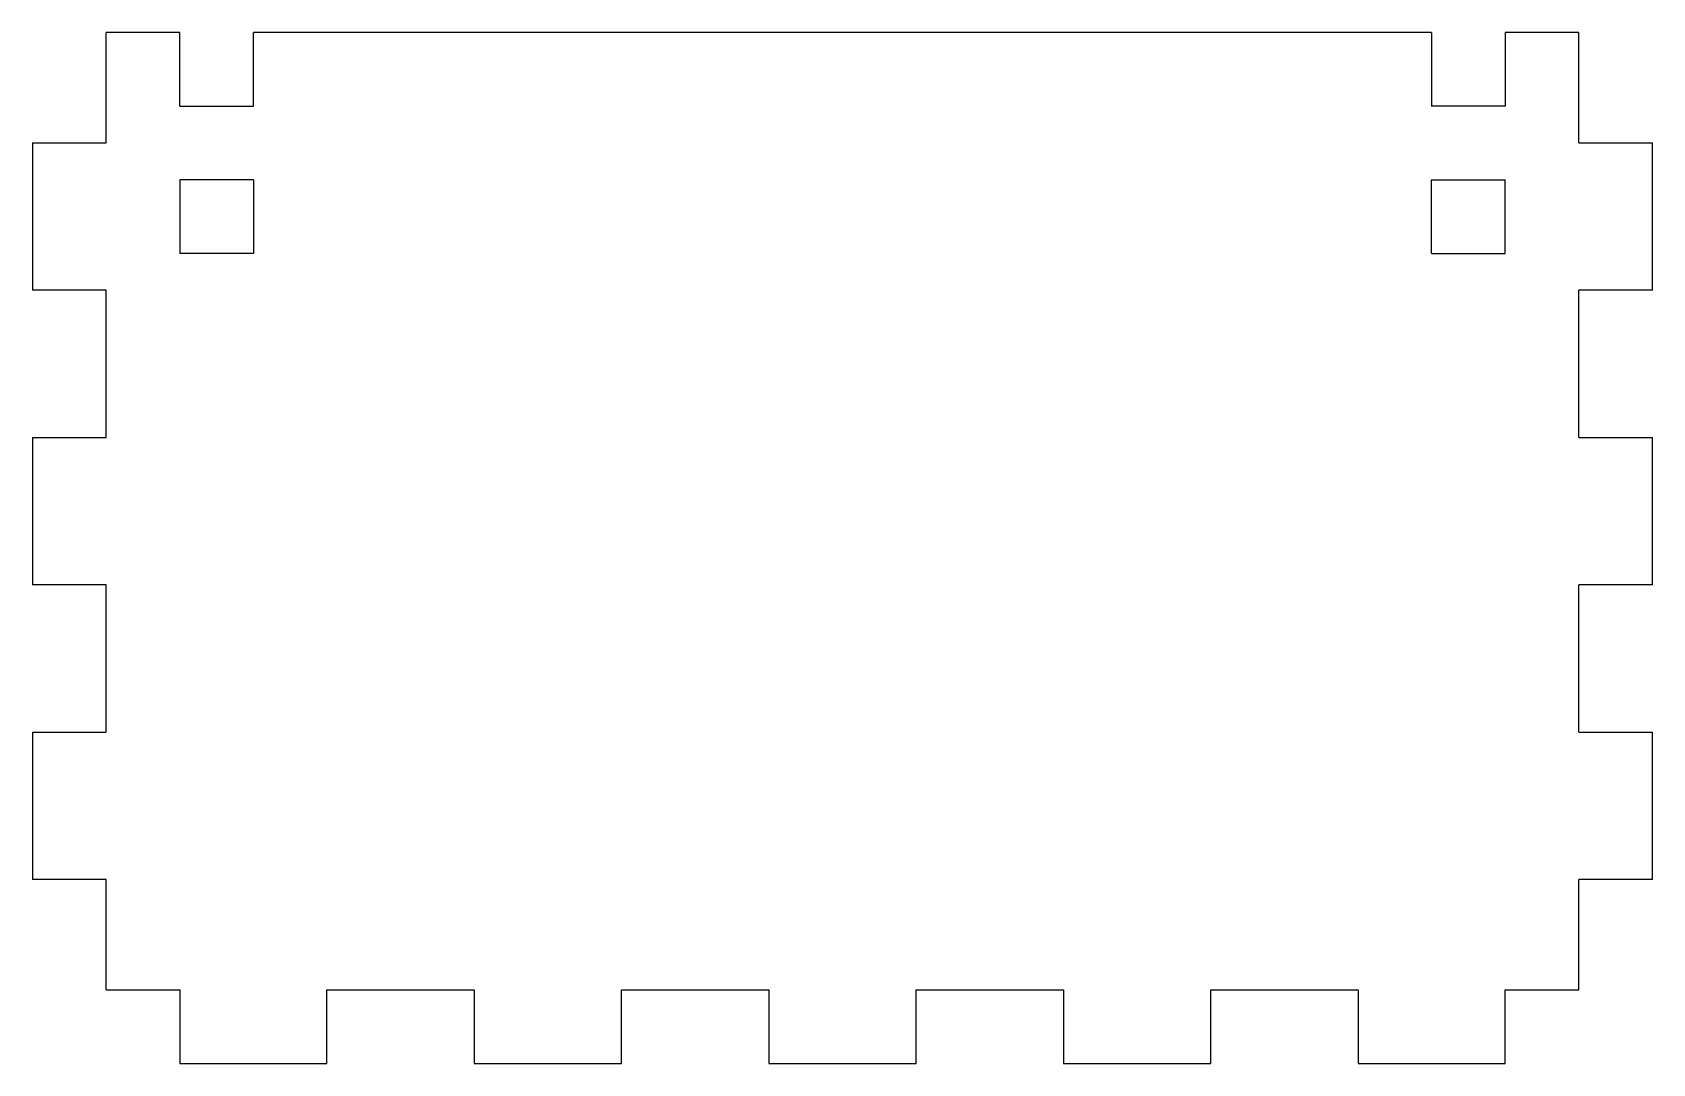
# Model space of a CAD drawing. Extents: x -2.75 to 2.75, y 0 to 3.5.
import ezdxf

# ---------------------------------------------------------------- set-up
doc = ezdxf.new("R2010")
doc.units = 0
doc.header["$MEASUREMENT"] = 0
doc.layers.get('0').update_dxf_attribs({"linetype": 'CONTINUOUS'})

msp = doc.modelspace()

# ---------------------------------------------------------------- linework, layer by layer
at = {"color": 7, "linetype": 'CONTINUOUS'}
for p, q in [((-2.25, 3.5), (-2.5, 3.5)), ((-2.5, 3.125), (-2.5, 3.5)), ((-2.25, 3.25), (-2.25, 3.5)), ((2, 3.5), (-2, 3.5)), ((-2, 3.25), (-2, 3.5)), ((2, 3.5), (2, 3.25)), ((2.25, 3.5), (2.25, 3.25)), ((2.5, 3.5), (2.25, 3.5)), ((2.5, 3.125), (2.5, 3.5)), ((-2.25, 3.25), (-2, 3.25)), ((2.25, 3.25), (2, 3.25)), ((-2.75, 3.125), (-2.5, 3.125)), ((-2.75, 3.125), (-2.75, 2.625)), ((2.5, 3.125), (2.75, 3.125)), ((2.75, 2.625), (2.75, 3.125)), ((-2, 3), (-2.25, 3)), ((-2.25, 3), (-2.25, 2.75)), ((-2, 3), (-2, 2.75)), ((2, 2.75), (2, 3)), ((2, 3), (2.25, 3)), ((2.25, 2.75), (2.25, 3)), ((-2, 2.75), (-2.25, 2.75)), ((2, 2.75), (2.25, 2.75)), ((-2.5, 2.625), (-2.75, 2.625)), ((-2.5, 2.125), (-2.5, 2.625)), ((2.5, 2.125), (2.5, 2.625)), ((2.75, 2.625), (2.5, 2.625)), ((-2.75, 2.125), (-2.5, 2.125)), ((-2.75, 2.125), (-2.75, 1.625)), ((2.5, 2.125), (2.75, 2.125)), ((2.75, 1.625), (2.75, 2.125)), ((-2.5, 1.625), (-2.75, 1.625)), ((-2.5, 1.125), (-2.5, 1.625)), ((2.5, 1.125), (2.5, 1.625)), ((2.75, 1.625), (2.5, 1.625)), ((-2.75, 1.125), (-2.5, 1.125)), ((-2.75, 1.125), (-2.75, 0.625)), ((2.5, 1.125), (2.75, 1.125)), ((2.75, 0.625), (2.75, 1.125)), ((-2.5, 0.625), (-2.75, 0.625)), ((-2.5, 0.25), (-2.5, 0.625)), ((2.5, 0.25), (2.5, 0.625)), ((2.75, 0.625), (2.5, 0.625)), ((-2.5, 0.25), (-2.25, 0.25)), ((-2.25, 0.25), (-2.25, 0)), ((-1.75, 0), (-1.75, 0.25)), ((-1.75, 0.25), (-1.25, 0.25)), ((-1.25, 0.25), (-1.25, 0)), ((-0.75, 0), (-0.75, 0.25)), ((-0.75, 0.25), (-0.25, 0.25)), ((-0.25, 0.25), (-0.25, 0)), ((0.25, 0), (0.25, 0.25)), ((0.25, 0.25), (0.75, 0.25)), ((0.75, 0.25), (0.75, 0)), ((1.25, 0), (1.25, 0.25)), ((1.25, 0.25), (1.75, 0.25)), ((1.75, 0.25), (1.75, 0)), ((2.25, 0), (2.25, 0.25)), ((2.25, 0.25), (2.5, 0.25)), ((-2.25, 0), (-1.75, 0)), ((-1.25, 0), (-0.75, 0)), ((-0.25, 0), (0.25, 0)), ((0.75, 0), (1.25, 0)), ((1.75, 0), (2.25, 0))]:
    msp.add_line(p, q, dxfattribs=at)

doc.saveas('drawing.dxf')
